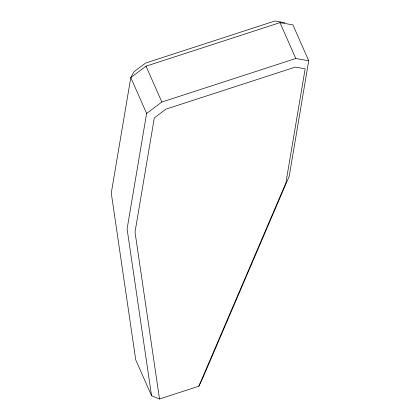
<?xml version="1.0" encoding="UTF-8"?>
<svg xmlns="http://www.w3.org/2000/svg" width="420" height="420" viewBox="0 0 420 420"><rect width="100%" height="100%" fill="white"/><g stroke="black" fill="none" stroke-linecap="round" stroke-linejoin="round"><path stroke-width="0.63" d="M284.823 22.722L274.921 21L145.646 63.021L133.975 71.752L130.793 77.579L146.612 113.442L127.092 228.958L151.552 395.729L159.506 399L198.823 386.221L202.262 379.244L289.207 176.264L308.726 60.748L292.908 24.885L279.977 22.633L146.029 66.171L130.793 77.579L111.274 193.09L135.734 359.861L151.552 395.729M198.823 386.221L285.868 183.02L305.161 68.833L295.26 67.111L165.979 109.132L154.313 117.868L135.02 232.05L159.506 399M146.612 113.442L161.847 102.039L295.796 58.501L308.726 60.748M279.977 22.633L295.796 58.501M146.029 66.171L161.847 102.039"/></g></svg>
